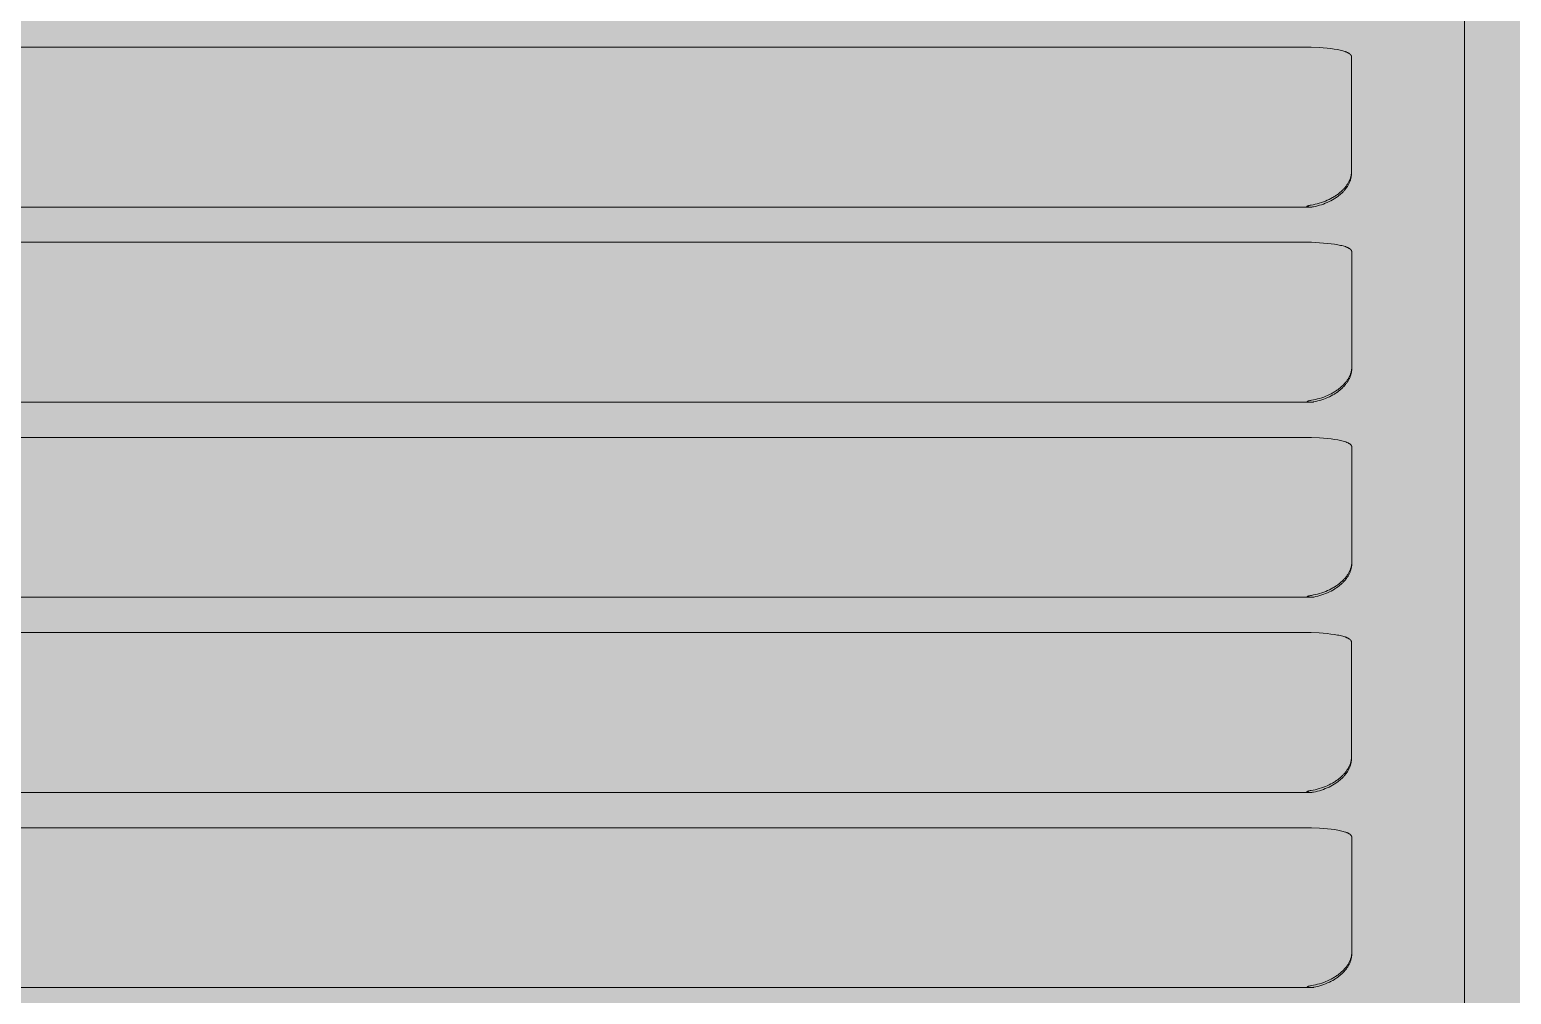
# Model space of a CAD drawing. Header units: millimetres. Extents: x 126 to 12547, y 1644 to 26714.
# Drawn here: x 1122.9 to 1217.8, y 25583.6 to 25645.4 of the extents above; entities that cross this region are included whole.
import ezdxf

# ---------------------------------------------------------------- set-up
doc = ezdxf.new("R2010")
doc.units = ezdxf.units.MM
doc.linetypes.add('CONTINUA', pattern=[0])
doc.layers.add('cono piramide', color=4, linetype='Continuous')
for name, color, linetype, lineweight in [('F_ARREDI_pareti', 1, 'Continuous', 0), ('F_INFISSI', 4, 'Continuous', 5), ('F_MINERAL WALL', 6, 'Continuous', 5), ('F_Tendaggio', 252, 'Continuous', 5), ('F_VETRO', 140, 'Continuous', 5)]:
    doc.layers.add(name, color=color, linetype=linetype, lineweight=lineweight)

# ---------------------------------------------------------------- blocks, each defined once
blk = doc.blocks.new('TENDAGGIO_infisso piccolo_prospetto_fronte')
at = {"layer": 'F_Tendaggio'}
for points in [[(734793.741, 513741.777), (734687.498, 513741.777)], [(734793.741, 513741.777), (734793.782, 513741.776), (734794.304, 513741.751), (734794.825, 513741.709), (734795.057, 513741.683), (734795.273, 513741.653), (734795.473, 513741.62), (734795.566, 513741.602), (734795.655, 513741.583), (734795.739, 513741.563), (734795.818, 513741.542), (734795.893, 513741.521), (734795.962, 513741.498), (734795.995, 513741.486), (734796.026, 513741.475), (734796.056, 513741.463), (734796.085, 513741.45), (734796.113, 513741.438), (734796.139, 513741.425), (734796.164, 513741.412), (734796.187, 513741.399), (734796.21, 513741.386), (734796.22, 513741.379), (734796.23, 513741.372), (734796.24, 513741.365), (734796.25, 513741.359), (734796.259, 513741.352), (734796.268, 513741.345), (734796.276, 513741.338), (734796.284, 513741.331), (734796.292, 513741.323), (734796.299, 513741.316), (734796.306, 513741.309), (734796.313, 513741.302), (734796.319, 513741.295), (734796.325, 513741.287), (734796.331, 513741.28), (734796.336, 513741.273), (734796.339, 513741.269), (734796.341, 513741.265), (734796.344, 513741.261), (734796.346, 513741.258), (734796.348, 513741.254), (734796.35, 513741.25), (734796.352, 513741.246), (734796.354, 513741.242), (734796.356, 513741.239), (734796.357, 513741.235), (734796.359, 513741.231), (734796.36, 513741.227), (734796.362, 513741.223), (734796.363, 513741.22), (734796.364, 513741.216), (734796.365, 513741.212), (734796.366, 513741.208), (734796.367, 513741.204), (734796.368, 513741.2), (734796.369, 513741.196), (734796.37, 513741.192), (734796.37, 513741.188), (734796.371, 513741.185), (734796.371, 513741.181), (734796.372, 513741.177), (734796.372, 513741.173), (734796.372, 513741.169), (734796.372, 513733.818), (734796.371, 513733.775), (734796.369, 513733.731), (734796.365, 513733.688), (734796.36, 513733.644), (734796.354, 513733.601), (734796.346, 513733.557), (734796.336, 513733.513), (734796.326, 513733.47), (734796.313, 513733.426), (734796.3, 513733.383), (734796.284, 513733.339), (734796.268, 513733.296), (734796.25, 513733.253), (734796.23, 513733.21), (734796.21, 513733.167), (734796.188, 513733.124), (734796.164, 513733.082), (734796.139, 513733.039), (734796.113, 513732.997), (734796.085, 513732.955), (734796.057, 513732.914), (734796.026, 513732.873), (734795.995, 513732.832), (734795.962, 513732.792), (734795.928, 513732.751), (734795.893, 513732.712), (734795.856, 513732.672), (734795.819, 513732.633), (734795.779, 513732.595), (734795.739, 513732.557), (734795.698, 513732.519), (734795.655, 513732.482), (734795.611, 513732.445), (734795.566, 513732.409), (734795.52, 513732.373), (734795.473, 513732.338), (734795.424, 513732.304), (734795.375, 513732.27), (734795.325, 513732.237), (734795.273, 513732.205), (734795.221, 513732.173), (734795.167, 513732.142), (734795.057, 513732.082), (734794.943, 513732.024), (734794.826, 513731.97), (734794.7, 513731.917), (734794.573, 513731.869), (734794.444, 513731.824), (734794.314, 513731.783), (734794.182, 513731.747), (734794.049, 513731.715), (734793.916, 513731.687), (734793.782, 513731.663)], [(734793.52, 513731.579), (734793.52, 513731.578), (734793.52, 513731.578), (734793.52, 513731.578), (734793.52, 513731.578), (734793.52, 513731.577), (734793.52, 513731.577), (734793.52, 513731.577), (734793.52, 513731.577), (734793.521, 513731.577), (734793.521, 513731.576), (734793.521, 513731.576), (734793.521, 513731.576), (734793.521, 513731.576), (734793.521, 513731.576), (734793.521, 513731.575), (734793.521, 513731.575), (734793.521, 513731.575), (734793.521, 513731.575), (734793.521, 513731.575), (734793.521, 513731.574), (734793.521, 513731.574), (734793.521, 513731.574), (734793.522, 513731.574), (734793.522, 513731.574), (734793.522, 513731.573), (734793.522, 513731.573), (734793.522, 513731.573), (734793.523, 513731.572), (734793.523, 513731.572), (734793.523, 513731.571), (734793.523, 513731.571), (734793.524, 513731.571), (734793.524, 513731.57), (734793.524, 513731.57), (734793.525, 513731.57), (734793.525, 513731.569), (734793.525, 513731.569), (734793.526, 513731.569), (734793.527, 513731.568), (734793.527, 513731.568), (734793.528, 513731.567), (734793.529, 513731.567), (734793.53, 513731.566), (734793.531, 513731.565), (734793.531, 513731.565), (734793.532, 513731.564), (734793.533, 513731.564), (734793.535, 513731.563), (734793.537, 513731.562), (734793.538, 513731.562), (734793.541, 513731.561), (734793.553, 513731.557), (734793.565, 513731.554), (734793.577, 513731.551), (734793.589, 513731.548), (734793.602, 513731.546), (734793.614, 513731.544), (734793.626, 513731.543), (734793.664, 513731.539), (734793.69, 513731.538), (734793.715, 513731.537), (734793.74, 513731.537), (734793.766, 513731.537), (734793.791, 513731.538), (734793.816, 513731.539), (734793.842, 513731.541), (734793.867, 513731.544), (734793.892, 513731.547), (734793.917, 513731.551), (734793.942, 513731.555), (734794.07, 513731.583), (734794.198, 513731.615), (734794.325, 513731.65), (734794.45, 513731.69), (734794.575, 513731.733), (734794.698, 513731.78), (734794.819, 513731.831), (734794.938, 513731.886), (734795.049, 513731.941), (734795.156, 513731.999), (734795.259, 513732.06), (734795.31, 513732.092), (734795.359, 513732.124), (734795.407, 513732.156), (734795.454, 513732.189), (734795.5, 513732.223), (734795.546, 513732.257), (734795.59, 513732.292), (734795.633, 513732.328), (734795.675, 513732.363), (734795.716, 513732.4), (734795.755, 513732.436), (734795.793, 513732.473), (734795.831, 513732.51), (734795.867, 513732.548), (734795.901, 513732.586), (734795.935, 513732.624), (734795.968, 513732.663), (734795.999, 513732.702), (734796.029, 513732.741), (734796.058, 513732.781), (734796.086, 513732.821), (734796.112, 513732.861), (734796.137, 513732.901), (734796.161, 513732.942), (734796.184, 513732.983), (734796.205, 513733.024), (734796.225, 513733.065), (734796.244, 513733.106), (734796.262, 513733.147), (734796.278, 513733.188), (734796.293, 513733.229), (734796.307, 513733.27), (734796.319, 513733.312), (734796.33, 513733.353), (734796.34, 513733.395), (734796.348, 513733.436), (734796.356, 513733.478), (734796.361, 513733.519), (734796.366, 513733.561), (734796.369, 513733.602), (734796.371, 513733.643), (734796.372, 513733.775)], [(734687.392, 513731.537), (734793.74, 513731.537)], [(734793.782, 513731.663), (734793.725, 513731.652), (734793.678, 513731.642), (734793.634, 513731.631), (734793.612, 513731.625), (734793.59, 513731.619), (734793.577, 513731.614), (734793.57, 513731.612), (734793.563, 513731.609), (734793.557, 513731.607), (734793.55, 513731.604), (734793.547, 513731.602), (734793.544, 513731.601), (734793.541, 513731.599), (734793.538, 513731.597), (734793.536, 513731.596), (734793.534, 513731.595), (734793.532, 513731.594), (734793.531, 513731.594), (734793.53, 513731.593), (734793.53, 513731.592), (734793.529, 513731.592), (734793.528, 513731.591), (734793.527, 513731.59), (734793.526, 513731.59), (734793.526, 513731.589), (734793.525, 513731.588), (734793.525, 513731.588), (734793.525, 513731.588), (734793.524, 513731.587), (734793.524, 513731.587), (734793.523, 513731.586), (734793.523, 513731.586), (734793.523, 513731.585), (734793.522, 513731.585), (734793.522, 513731.585), (734793.522, 513731.584), (734793.522, 513731.584), (734793.522, 513731.584), (734793.522, 513731.583), (734793.521, 513731.583), (734793.521, 513731.583), (734793.521, 513731.583), (734793.521, 513731.582), (734793.521, 513731.582), (734793.521, 513731.582), (734793.521, 513731.581), (734793.521, 513731.581), (734793.521, 513731.581), (734793.521, 513731.581), (734793.52, 513731.58), (734793.52, 513731.58), (734793.52, 513731.58), (734793.52, 513731.579), (734793.52, 513731.579), (734793.52, 513731.579), (734793.52, 513731.579)], [(734793.762, 513729.28), (734687.519, 513729.28)], [(734793.762, 513729.28), (734793.803, 513729.279), (734794.325, 513729.254), (734794.846, 513729.212), (734795.077, 513729.186), (734795.293, 513729.156), (734795.493, 513729.123), (734795.587, 513729.105), (734795.675, 513729.086), (734795.76, 513729.066), (734795.839, 513729.045), (734795.913, 513729.023), (734795.983, 513729.001), (734796.015, 513728.989), (734796.047, 513728.977), (734796.077, 513728.965), (734796.106, 513728.953), (734796.133, 513728.94), (734796.16, 513728.928), (734796.184, 513728.915), (734796.208, 513728.902), (734796.23, 513728.888), (734796.241, 513728.882), (734796.251, 513728.875), (734796.261, 513728.868), (734796.27, 513728.861), (734796.279, 513728.854), (734796.288, 513728.847), (734796.297, 513728.84), (734796.305, 513728.833), (734796.313, 513728.826), (734796.32, 513728.819), (734796.327, 513728.812), (734796.334, 513728.804), (734796.34, 513728.797), (734796.346, 513728.79), (734796.352, 513728.783), (734796.357, 513728.775), (734796.359, 513728.771), (734796.362, 513728.768), (734796.364, 513728.764), (734796.366, 513728.76), (734796.368, 513728.756), (734796.37, 513728.753), (734796.372, 513728.749), (734796.374, 513728.745), (734796.376, 513728.741), (734796.378, 513728.737), (734796.379, 513728.734), (734796.381, 513728.73), (734796.382, 513728.726), (734796.384, 513728.722), (734796.385, 513728.718), (734796.386, 513728.714), (734796.387, 513728.711), (734796.388, 513728.707), (734796.389, 513728.703), (734796.39, 513728.699), (734796.39, 513728.695), (734796.391, 513728.691), (734796.391, 513728.687), (734796.392, 513728.683), (734796.392, 513728.679), (734796.392, 513728.675), (734796.392, 513728.671), (734796.393, 513721.321), (734796.392, 513721.278), (734796.39, 513721.234), (734796.386, 513721.19), (734796.381, 513721.147), (734796.374, 513721.103), (734796.366, 513721.06), (734796.357, 513721.016), (734796.346, 513720.972), (734796.334, 513720.929), (734796.32, 513720.885), (734796.305, 513720.842), (734796.288, 513720.799), (734796.27, 513720.755), (734796.251, 513720.712), (734796.23, 513720.669), (734796.208, 513720.627), (734796.185, 513720.584), (734796.16, 513720.542), (734796.134, 513720.5), (734796.106, 513720.458), (734796.077, 513720.417), (734796.047, 513720.375), (734796.015, 513720.335), (734795.983, 513720.294), (734795.949, 513720.254), (734795.913, 513720.214), (734795.877, 513720.175), (734795.839, 513720.136), (734795.8, 513720.097), (734795.76, 513720.059), (734795.718, 513720.022), (734795.675, 513719.984), (734795.632, 513719.948), (734795.587, 513719.912), (734795.54, 513719.876), (734795.493, 513719.841), (734795.445, 513719.807), (734795.396, 513719.773), (734795.345, 513719.74), (734795.294, 513719.707), (734795.241, 513719.675), (734795.188, 513719.644), (734795.078, 513719.584), (734794.964, 513719.527), (734794.846, 513719.473), (734794.721, 513719.42), (734794.593, 513719.371), (734794.464, 513719.327), (734794.334, 513719.286), (734794.203, 513719.25), (734794.07, 513719.217), (734793.937, 513719.189), (734793.803, 513719.165)], [(734793.541, 513719.081), (734793.541, 513719.081), (734793.541, 513719.081), (734793.541, 513719.08), (734793.541, 513719.08), (734793.541, 513719.08), (734793.541, 513719.08), (734793.541, 513719.08), (734793.541, 513719.079), (734793.541, 513719.079), (734793.541, 513719.079), (734793.541, 513719.079), (734793.541, 513719.079), (734793.541, 513719.078), (734793.541, 513719.078), (734793.541, 513719.078), (734793.541, 513719.078), (734793.542, 513719.078), (734793.542, 513719.077), (734793.542, 513719.077), (734793.542, 513719.077), (734793.542, 513719.077), (734793.542, 513719.077), (734793.542, 513719.076), (734793.542, 513719.076), (734793.542, 513719.076), (734793.543, 513719.076), (734793.543, 513719.075), (734793.543, 513719.075), (734793.543, 513719.074), (734793.544, 513719.074), (734793.544, 513719.074), (734793.544, 513719.073), (734793.545, 513719.073), (734793.545, 513719.073), (734793.545, 513719.072), (734793.546, 513719.072), (734793.546, 513719.072), (734793.546, 513719.071), (734793.547, 513719.071), (734793.548, 513719.07), (734793.549, 513719.07), (734793.549, 513719.069), (734793.55, 513719.069), (734793.551, 513719.068), (734793.552, 513719.068), (734793.553, 513719.067), (734793.554, 513719.067), (734793.555, 513719.066), (734793.557, 513719.065), (734793.559, 513719.064), (734793.561, 513719.063), (734793.573, 513719.059), (734793.585, 513719.056), (734793.598, 513719.053), (734793.61, 513719.051), (734793.622, 513719.049), (734793.635, 513719.047), (734793.647, 513719.045), (734793.685, 513719.042), (734793.71, 513719.041), (734793.735, 513719.04), (734793.761, 513719.039), (734793.786, 513719.04), (734793.811, 513719.04), (734793.837, 513719.042), (734793.862, 513719.044), (734793.887, 513719.046), (734793.913, 513719.05), (734793.938, 513719.054), (734793.963, 513719.058), (734794.091, 513719.086), (734794.219, 513719.117), (734794.345, 513719.153), (734794.471, 513719.192), (734794.595, 513719.236), (734794.718, 513719.283), (734794.839, 513719.334), (734794.959, 513719.388), (734795.069, 513719.444), (734795.177, 513719.502), (734795.28, 513719.563), (734795.33, 513719.594), (734795.379, 513719.626), (734795.428, 513719.659), (734795.475, 513719.692), (734795.521, 513719.726), (734795.566, 513719.76), (734795.61, 513719.795), (734795.653, 513719.83), (734795.695, 513719.866), (734795.736, 513719.902), (734795.776, 513719.939), (734795.814, 513719.976), (734795.851, 513720.013), (734795.887, 513720.051), (734795.922, 513720.089), (734795.956, 513720.127), (734795.988, 513720.166), (734796.019, 513720.205), (734796.049, 513720.244), (734796.078, 513720.283), (734796.106, 513720.323), (734796.132, 513720.363), (734796.158, 513720.404), (734796.182, 513720.445), (734796.204, 513720.485), (734796.226, 513720.526), (734796.246, 513720.567), (734796.265, 513720.608), (734796.282, 513720.649), (734796.298, 513720.69), (734796.313, 513720.732), (734796.327, 513720.773), (734796.339, 513720.814), (734796.351, 513720.856), (734796.36, 513720.897), (734796.369, 513720.939), (734796.376, 513720.98), (734796.382, 513721.022), (734796.387, 513721.063), (734796.39, 513721.105), (734796.392, 513721.146), (734796.393, 513721.278)], [(734687.413, 513719.039), (734793.761, 513719.039)], [(734793.803, 513719.165), (734793.745, 513719.155), (734793.698, 513719.145), (734793.654, 513719.134), (734793.632, 513719.128), (734793.611, 513719.121), (734793.597, 513719.117), (734793.591, 513719.115), (734793.584, 513719.112), (734793.577, 513719.109), (734793.571, 513719.107), (734793.568, 513719.105), (734793.564, 513719.103), (734793.561, 513719.102), (734793.558, 513719.1), (734793.556, 513719.099), (734793.555, 513719.098), (734793.553, 513719.097), (734793.552, 513719.096), (734793.551, 513719.096), (734793.55, 513719.095), (734793.549, 513719.094), (734793.548, 513719.094), (734793.548, 513719.093), (734793.547, 513719.092), (734793.546, 513719.091), (734793.546, 513719.091), (734793.545, 513719.091), (734793.545, 513719.09), (734793.545, 513719.09), (734793.544, 513719.089), (734793.544, 513719.089), (734793.544, 513719.088), (734793.543, 513719.088), (734793.543, 513719.087), (734793.543, 513719.087), (734793.543, 513719.087), (734793.542, 513719.087), (734793.542, 513719.086), (734793.542, 513719.086), (734793.542, 513719.086), (734793.542, 513719.085), (734793.542, 513719.085), (734793.542, 513719.085), (734793.541, 513719.085), (734793.541, 513719.084), (734793.541, 513719.084), (734793.541, 513719.084), (734793.541, 513719.084), (734793.541, 513719.083), (734793.541, 513719.083), (734793.541, 513719.083), (734793.541, 513719.082), (734793.541, 513719.082), (734793.541, 513719.082), (734793.541, 513719.081), (734793.541, 513719.081)], [(734793.762, 513716.782), (734687.519, 513716.782)], [(734793.762, 513716.782), (734793.803, 513716.781), (734794.325, 513716.756), (734794.846, 513716.714), (734795.077, 513716.688), (734795.293, 513716.658), (734795.493, 513716.625), (734795.587, 513716.607), (734795.675, 513716.588), (734795.76, 513716.568), (734795.839, 513716.547), (734795.913, 513716.526), (734795.983, 513716.503), (734796.015, 513716.491), (734796.047, 513716.48), (734796.077, 513716.467), (734796.106, 513716.455), (734796.133, 513716.443), (734796.16, 513716.43), (734796.184, 513716.417), (734796.208, 513716.404), (734796.23, 513716.391), (734796.241, 513716.384), (734796.251, 513716.377), (734796.261, 513716.37), (734796.27, 513716.363), (734796.279, 513716.357), (734796.288, 513716.35), (734796.297, 513716.343), (734796.305, 513716.335), (734796.313, 513716.328), (734796.32, 513716.321), (734796.327, 513716.314), (734796.334, 513716.307), (734796.34, 513716.299), (734796.346, 513716.292), (734796.352, 513716.285), (734796.357, 513716.277), (734796.359, 513716.274), (734796.362, 513716.27), (734796.364, 513716.266), (734796.366, 513716.262), (734796.368, 513716.259), (734796.37, 513716.255), (734796.372, 513716.251), (734796.374, 513716.247), (734796.376, 513716.244), (734796.378, 513716.24), (734796.379, 513716.236), (734796.381, 513716.232), (734796.382, 513716.228), (734796.384, 513716.224), (734796.385, 513716.221), (734796.386, 513716.217), (734796.387, 513716.213), (734796.388, 513716.209), (734796.389, 513716.205), (734796.39, 513716.201), (734796.39, 513716.197), (734796.391, 513716.193), (734796.391, 513716.189), (734796.392, 513716.185), (734796.392, 513716.182), (734796.392, 513716.178), (734796.392, 513716.174), (734796.393, 513708.823), (734796.392, 513708.78), (734796.39, 513708.736), (734796.386, 513708.693), (734796.381, 513708.649), (734796.374, 513708.605), (734796.366, 513708.562), (734796.357, 513708.518), (734796.346, 513708.475), (734796.334, 513708.431), (734796.32, 513708.388), (734796.305, 513708.344), (734796.288, 513708.301), (734796.27, 513708.258), (734796.251, 513708.215), (734796.23, 513708.172), (734796.208, 513708.129), (734796.185, 513708.086), (734796.16, 513708.044), (734796.134, 513708.002), (734796.106, 513707.96), (734796.077, 513707.919), (734796.047, 513707.878), (734796.015, 513707.837), (734795.983, 513707.796), (734795.949, 513707.756), (734795.913, 513707.717), (734795.877, 513707.677), (734795.839, 513707.638), (734795.8, 513707.6), (734795.76, 513707.561), (734795.718, 513707.524), (734795.675, 513707.487), (734795.632, 513707.45), (734795.587, 513707.414), (734795.54, 513707.378), (734795.493, 513707.343), (734795.445, 513707.309), (734795.396, 513707.275), (734795.345, 513707.242), (734795.294, 513707.21), (734795.241, 513707.178), (734795.188, 513707.147), (734795.078, 513707.086), (734794.964, 513707.029), (734794.846, 513706.975), (734794.721, 513706.922), (734794.593, 513706.874), (734794.464, 513706.829), (734794.334, 513706.788), (734794.203, 513706.752), (734794.07, 513706.72), (734793.937, 513706.691), (734793.803, 513706.667)], [(734793.541, 513706.583), (734793.541, 513706.583), (734793.541, 513706.583), (734793.541, 513706.583), (734793.541, 513706.583), (734793.541, 513706.582), (734793.541, 513706.582), (734793.541, 513706.582), (734793.541, 513706.582), (734793.541, 513706.581), (734793.541, 513706.581), (734793.541, 513706.581), (734793.541, 513706.581), (734793.541, 513706.581), (734793.541, 513706.58), (734793.541, 513706.58), (734793.541, 513706.58), (734793.542, 513706.58), (734793.542, 513706.58), (734793.542, 513706.579), (734793.542, 513706.579), (734793.542, 513706.579), (734793.542, 513706.579), (734793.542, 513706.579), (734793.542, 513706.579), (734793.542, 513706.578), (734793.543, 513706.578), (734793.543, 513706.577), (734793.543, 513706.577), (734793.543, 513706.577), (734793.544, 513706.576), (734793.544, 513706.576), (734793.544, 513706.576), (734793.545, 513706.575), (734793.545, 513706.575), (734793.545, 513706.575), (734793.546, 513706.574), (734793.546, 513706.574), (734793.546, 513706.574), (734793.547, 513706.573), (734793.548, 513706.573), (734793.549, 513706.572), (734793.549, 513706.571), (734793.55, 513706.571), (734793.551, 513706.57), (734793.552, 513706.57), (734793.553, 513706.569), (734793.554, 513706.569), (734793.555, 513706.568), (734793.557, 513706.567), (734793.559, 513706.567), (734793.561, 513706.565), (734793.573, 513706.562), (734793.585, 513706.558), (734793.598, 513706.556), (734793.61, 513706.553), (734793.622, 513706.551), (734793.635, 513706.549), (734793.647, 513706.548), (734793.685, 513706.544), (734793.71, 513706.543), (734793.735, 513706.542), (734793.761, 513706.542), (734793.786, 513706.542), (734793.811, 513706.543), (734793.837, 513706.544), (734793.862, 513706.546), (734793.887, 513706.549), (734793.913, 513706.552), (734793.938, 513706.556), (734793.963, 513706.56), (734794.091, 513706.588), (734794.219, 513706.619), (734794.345, 513706.655), (734794.471, 513706.694), (734794.595, 513706.738), (734794.718, 513706.785), (734794.839, 513706.836), (734794.959, 513706.891), (734795.069, 513706.946), (734795.177, 513707.004), (734795.28, 513707.065), (734795.33, 513707.097), (734795.379, 513707.129), (734795.428, 513707.161), (734795.475, 513707.194), (734795.521, 513707.228), (734795.566, 513707.262), (734795.61, 513707.297), (734795.653, 513707.332), (734795.695, 513707.368), (734795.736, 513707.405), (734795.776, 513707.441), (734795.814, 513707.478), (734795.851, 513707.515), (734795.887, 513707.553), (734795.922, 513707.591), (734795.956, 513707.629), (734795.988, 513707.668), (734796.019, 513707.707), (734796.049, 513707.746), (734796.078, 513707.786), (734796.106, 513707.826), (734796.132, 513707.866), (734796.158, 513707.906), (734796.182, 513707.947), (734796.204, 513707.988), (734796.226, 513708.029), (734796.246, 513708.069), (734796.265, 513708.11), (734796.282, 513708.151), (734796.298, 513708.193), (734796.313, 513708.234), (734796.327, 513708.275), (734796.339, 513708.317), (734796.351, 513708.358), (734796.36, 513708.399), (734796.369, 513708.441), (734796.376, 513708.482), (734796.382, 513708.524), (734796.387, 513708.565), (734796.39, 513708.607), (734796.392, 513708.648), (734796.393, 513708.78)], [(734687.413, 513706.542), (734793.761, 513706.542)], [(734793.803, 513706.667), (734793.745, 513706.657), (734793.698, 513706.647), (734793.654, 513706.636), (734793.632, 513706.63), (734793.611, 513706.624), (734793.597, 513706.619), (734793.591, 513706.617), (734793.584, 513706.614), (734793.577, 513706.612), (734793.571, 513706.609), (734793.568, 513706.607), (734793.564, 513706.606), (734793.561, 513706.604), (734793.558, 513706.602), (734793.556, 513706.601), (734793.555, 513706.6), (734793.553, 513706.599), (734793.552, 513706.598), (734793.551, 513706.598), (734793.55, 513706.597), (734793.549, 513706.597), (734793.548, 513706.596), (734793.548, 513706.595), (734793.547, 513706.594), (734793.546, 513706.594), (734793.546, 513706.593), (734793.545, 513706.593), (734793.545, 513706.593), (734793.545, 513706.592), (734793.544, 513706.592), (734793.544, 513706.591), (734793.544, 513706.591), (734793.543, 513706.59), (734793.543, 513706.59), (734793.543, 513706.589), (734793.543, 513706.589), (734793.542, 513706.589), (734793.542, 513706.589), (734793.542, 513706.588), (734793.542, 513706.588), (734793.542, 513706.588), (734793.542, 513706.587), (734793.542, 513706.587), (734793.541, 513706.587), (734793.541, 513706.587), (734793.541, 513706.586), (734793.541, 513706.586), (734793.541, 513706.586), (734793.541, 513706.585), (734793.541, 513706.585), (734793.541, 513706.585), (734793.541, 513706.585), (734793.541, 513706.584), (734793.541, 513706.584), (734793.541, 513706.584), (734793.541, 513706.583)], [(734793.741, 513704.284), (734687.498, 513704.284)], [(734793.741, 513704.284), (734793.782, 513704.283), (734794.304, 513704.258), (734794.825, 513704.216), (734795.057, 513704.19), (734795.273, 513704.16), (734795.473, 513704.127), (734795.566, 513704.109), (734795.655, 513704.09), (734795.739, 513704.07), (734795.818, 513704.049), (734795.893, 513704.027), (734795.962, 513704.005), (734795.995, 513703.993), (734796.026, 513703.981), (734796.056, 513703.969), (734796.085, 513703.957), (734796.113, 513703.945), (734796.139, 513703.932), (734796.164, 513703.919), (734796.187, 513703.906), (734796.21, 513703.893), (734796.22, 513703.886), (734796.23, 513703.879), (734796.24, 513703.872), (734796.25, 513703.865), (734796.259, 513703.858), (734796.268, 513703.851), (734796.276, 513703.844), (734796.284, 513703.837), (734796.292, 513703.83), (734796.299, 513703.823), (734796.306, 513703.816), (734796.313, 513703.809), (734796.319, 513703.801), (734796.325, 513703.794), (734796.331, 513703.787), (734796.336, 513703.779), (734796.339, 513703.776), (734796.341, 513703.772), (734796.344, 513703.768), (734796.346, 513703.764), (734796.348, 513703.761), (734796.35, 513703.757), (734796.352, 513703.753), (734796.354, 513703.749), (734796.356, 513703.745), (734796.357, 513703.742), (734796.359, 513703.738), (734796.36, 513703.734), (734796.362, 513703.73), (734796.363, 513703.726), (734796.364, 513703.722), (734796.365, 513703.719), (734796.366, 513703.715), (734796.367, 513703.711), (734796.368, 513703.707), (734796.369, 513703.703), (734796.37, 513703.699), (734796.37, 513703.695), (734796.371, 513703.691), (734796.371, 513703.687), (734796.372, 513703.683), (734796.372, 513703.679), (734796.372, 513703.676), (734796.372, 513696.325), (734796.371, 513696.282), (734796.369, 513696.238), (734796.365, 513696.195), (734796.36, 513696.151), (734796.354, 513696.107), (734796.346, 513696.064), (734796.336, 513696.02), (734796.326, 513695.976), (734796.313, 513695.933), (734796.3, 513695.889), (734796.284, 513695.846), (734796.268, 513695.803), (734796.25, 513695.76), (734796.23, 513695.717), (734796.21, 513695.674), (734796.188, 513695.631), (734796.164, 513695.588), (734796.139, 513695.546), (734796.113, 513695.504), (734796.085, 513695.462), (734796.057, 513695.421), (734796.026, 513695.38), (734795.995, 513695.339), (734795.962, 513695.298), (734795.928, 513695.258), (734795.893, 513695.218), (734795.856, 513695.179), (734795.819, 513695.14), (734795.779, 513695.101), (734795.739, 513695.063), (734795.698, 513695.026), (734795.655, 513694.989), (734795.611, 513694.952), (734795.566, 513694.916), (734795.52, 513694.88), (734795.473, 513694.845), (734795.424, 513694.811), (734795.375, 513694.777), (734795.325, 513694.744), (734795.273, 513694.711), (734795.221, 513694.68), (734795.167, 513694.648), (734795.057, 513694.588), (734794.943, 513694.531), (734794.826, 513694.477), (734794.7, 513694.424), (734794.573, 513694.376), (734794.444, 513694.331), (734794.314, 513694.29), (734794.182, 513694.254), (734794.049, 513694.221), (734793.916, 513694.193), (734793.782, 513694.169)], [(734793.52, 513694.085), (734793.52, 513694.085), (734793.52, 513694.085), (734793.52, 513694.085), (734793.52, 513694.084), (734793.52, 513694.084), (734793.52, 513694.084), (734793.52, 513694.084), (734793.52, 513694.084), (734793.521, 513694.083), (734793.521, 513694.083), (734793.521, 513694.083), (734793.521, 513694.083), (734793.521, 513694.083), (734793.521, 513694.082), (734793.521, 513694.082), (734793.521, 513694.082), (734793.521, 513694.082), (734793.521, 513694.082), (734793.521, 513694.081), (734793.521, 513694.081), (734793.521, 513694.081), (734793.521, 513694.081), (734793.522, 513694.081), (734793.522, 513694.08), (734793.522, 513694.08), (734793.522, 513694.08), (734793.522, 513694.079), (734793.523, 513694.079), (734793.523, 513694.079), (734793.523, 513694.078), (734793.523, 513694.078), (734793.524, 513694.078), (734793.524, 513694.077), (734793.524, 513694.077), (734793.525, 513694.077), (734793.525, 513694.076), (734793.525, 513694.076), (734793.526, 513694.076), (734793.527, 513694.075), (734793.527, 513694.074), (734793.528, 513694.074), (734793.529, 513694.073), (734793.53, 513694.073), (734793.531, 513694.072), (734793.531, 513694.072), (734793.532, 513694.071), (734793.533, 513694.071), (734793.535, 513694.07), (734793.537, 513694.069), (734793.538, 513694.068), (734793.541, 513694.067), (734793.553, 513694.064), (734793.565, 513694.06), (734793.577, 513694.057), (734793.589, 513694.055), (734793.602, 513694.053), (734793.614, 513694.051), (734793.626, 513694.049), (734793.664, 513694.046), (734793.69, 513694.045), (734793.715, 513694.044), (734793.74, 513694.044), (734793.766, 513694.044), (734793.791, 513694.045), (734793.816, 513694.046), (734793.842, 513694.048), (734793.867, 513694.051), (734793.892, 513694.054), (734793.917, 513694.058), (734793.942, 513694.062), (734794.07, 513694.09), (734794.198, 513694.121), (734794.325, 513694.157), (734794.45, 513694.196), (734794.575, 513694.24), (734794.698, 513694.287), (734794.819, 513694.338), (734794.938, 513694.392), (734795.049, 513694.448), (734795.156, 513694.506), (734795.259, 513694.567), (734795.31, 513694.598), (734795.359, 513694.63), (734795.407, 513694.663), (734795.454, 513694.696), (734795.5, 513694.73), (734795.546, 513694.764), (734795.59, 513694.799), (734795.633, 513694.834), (734795.675, 513694.87), (734795.716, 513694.907), (734795.755, 513694.943), (734795.793, 513694.98), (734795.831, 513695.017), (734795.867, 513695.055), (734795.901, 513695.093), (734795.935, 513695.131), (734795.968, 513695.17), (734795.999, 513695.209), (734796.029, 513695.248), (734796.058, 513695.288), (734796.086, 513695.328), (734796.112, 513695.368), (734796.137, 513695.408), (734796.161, 513695.449), (734796.184, 513695.49), (734796.205, 513695.531), (734796.225, 513695.571), (734796.244, 513695.612), (734796.262, 513695.653), (734796.278, 513695.694), (734796.293, 513695.736), (734796.307, 513695.777), (734796.319, 513695.818), (734796.33, 513695.86), (734796.34, 513695.901), (734796.348, 513695.943), (734796.356, 513695.984), (734796.361, 513696.026), (734796.366, 513696.067), (734796.369, 513696.109), (734796.371, 513696.15), (734796.372, 513696.282)], [(734687.392, 513694.044), (734793.74, 513694.044)], [(734793.782, 513694.169), (734793.725, 513694.159), (734793.678, 513694.149), (734793.634, 513694.138), (734793.612, 513694.132), (734793.59, 513694.126), (734793.577, 513694.121), (734793.57, 513694.119), (734793.563, 513694.116), (734793.557, 513694.114), (734793.55, 513694.111), (734793.547, 513694.109), (734793.544, 513694.108), (734793.541, 513694.106), (734793.538, 513694.104), (734793.536, 513694.103), (734793.534, 513694.102), (734793.532, 513694.101), (734793.531, 513694.1), (734793.53, 513694.1), (734793.53, 513694.099), (734793.529, 513694.098), (734793.528, 513694.098), (734793.527, 513694.097), (734793.526, 513694.096), (734793.526, 513694.096), (734793.525, 513694.095), (734793.525, 513694.095), (734793.525, 513694.094), (734793.524, 513694.094), (734793.524, 513694.094), (734793.523, 513694.093), (734793.523, 513694.093), (734793.523, 513694.092), (734793.522, 513694.092), (734793.522, 513694.091), (734793.522, 513694.091), (734793.522, 513694.091), (734793.522, 513694.09), (734793.522, 513694.09), (734793.521, 513694.09), (734793.521, 513694.09), (734793.521, 513694.089), (734793.521, 513694.089), (734793.521, 513694.089), (734793.521, 513694.089), (734793.521, 513694.088), (734793.521, 513694.088), (734793.521, 513694.088), (734793.521, 513694.087), (734793.52, 513694.087), (734793.52, 513694.087), (734793.52, 513694.086), (734793.52, 513694.086), (734793.52, 513694.086), (734793.52, 513694.086), (734793.52, 513694.085)], [(734793.762, 513691.787), (734687.519, 513691.787)], [(734793.762, 513691.787), (734793.803, 513691.786), (734794.325, 513691.761), (734794.846, 513691.718), (734795.077, 513691.692), (734795.293, 513691.663), (734795.493, 513691.63), (734795.587, 513691.611), (734795.675, 513691.592), (734795.76, 513691.573), (734795.839, 513691.552), (734795.913, 513691.53), (734795.983, 513691.507), (734796.015, 513691.496), (734796.047, 513691.484), (734796.077, 513691.472), (734796.106, 513691.46), (734796.133, 513691.447), (734796.16, 513691.435), (734796.184, 513691.422), (734796.208, 513691.409), (734796.23, 513691.395), (734796.241, 513691.388), (734796.251, 513691.382), (734796.261, 513691.375), (734796.27, 513691.368), (734796.279, 513691.361), (734796.288, 513691.354), (734796.297, 513691.347), (734796.305, 513691.34), (734796.313, 513691.333), (734796.32, 513691.326), (734796.327, 513691.318), (734796.334, 513691.311), (734796.34, 513691.304), (734796.346, 513691.297), (734796.352, 513691.289), (734796.357, 513691.282), (734796.359, 513691.278), (734796.362, 513691.274), (734796.364, 513691.271), (734796.366, 513691.267), (734796.368, 513691.263), (734796.37, 513691.259), (734796.372, 513691.256), (734796.374, 513691.252), (734796.376, 513691.248), (734796.378, 513691.244), (734796.379, 513691.24), (734796.381, 513691.237), (734796.382, 513691.233), (734796.384, 513691.229), (734796.385, 513691.225), (734796.386, 513691.221), (734796.387, 513691.217), (734796.388, 513691.213), (734796.389, 513691.21), (734796.39, 513691.206), (734796.39, 513691.202), (734796.391, 513691.198), (734796.391, 513691.194), (734796.392, 513691.19), (734796.392, 513691.186), (734796.392, 513691.182), (734796.392, 513691.178), (734796.393, 513683.828), (734796.392, 513683.784), (734796.39, 513683.741), (734796.386, 513683.697), (734796.381, 513683.654), (734796.374, 513683.61), (734796.366, 513683.566), (734796.357, 513683.523), (734796.346, 513683.479), (734796.334, 513683.436), (734796.32, 513683.392), (734796.305, 513683.349), (734796.288, 513683.305), (734796.27, 513683.262), (734796.251, 513683.219), (734796.23, 513683.176), (734796.208, 513683.133), (734796.185, 513683.091), (734796.16, 513683.049), (734796.134, 513683.007), (734796.106, 513682.965), (734796.077, 513682.923), (734796.047, 513682.882), (734796.015, 513682.841), (734795.983, 513682.801), (734795.949, 513682.761), (734795.913, 513682.721), (734795.877, 513682.682), (734795.839, 513682.643), (734795.8, 513682.604), (734795.76, 513682.566), (734795.718, 513682.528), (734795.675, 513682.491), (734795.632, 513682.454), (734795.587, 513682.418), (734795.54, 513682.383), (734795.493, 513682.348), (734795.445, 513682.313), (734795.396, 513682.28), (734795.345, 513682.247), (734795.294, 513682.214), (734795.241, 513682.182), (734795.188, 513682.151), (734795.078, 513682.091), (734794.964, 513682.034), (734794.846, 513681.979), (734794.721, 513681.927), (734794.593, 513681.878), (734794.464, 513681.833), (734794.334, 513681.793), (734794.203, 513681.756), (734794.07, 513681.724), (734793.937, 513681.696), (734793.803, 513681.672)], [(734793.541, 513681.588), (734793.541, 513681.588), (734793.541, 513681.587), (734793.541, 513681.587), (734793.541, 513681.587), (734793.541, 513681.587), (734793.541, 513681.587), (734793.541, 513681.586), (734793.541, 513681.586), (734793.541, 513681.586), (734793.541, 513681.586), (734793.541, 513681.586), (734793.541, 513681.585), (734793.541, 513681.585), (734793.541, 513681.585), (734793.541, 513681.585), (734793.541, 513681.585), (734793.542, 513681.584), (734793.542, 513681.584), (734793.542, 513681.584), (734793.542, 513681.584), (734793.542, 513681.584), (734793.542, 513681.583), (734793.542, 513681.583), (734793.542, 513681.583), (734793.542, 513681.583), (734793.543, 513681.582), (734793.543, 513681.582), (734793.543, 513681.582), (734793.543, 513681.581), (734793.544, 513681.581), (734793.544, 513681.581), (734793.544, 513681.58), (734793.545, 513681.58), (734793.545, 513681.579), (734793.545, 513681.579), (734793.546, 513681.579), (734793.546, 513681.579), (734793.546, 513681.578), (734793.547, 513681.578), (734793.548, 513681.577), (734793.549, 513681.576), (734793.549, 513681.576), (734793.55, 513681.575), (734793.551, 513681.575), (734793.552, 513681.574), (734793.553, 513681.574), (734793.554, 513681.573), (734793.555, 513681.573), (734793.557, 513681.572), (734793.559, 513681.571), (734793.561, 513681.57), (734793.573, 513681.566), (734793.585, 513681.563), (734793.598, 513681.56), (734793.61, 513681.557), (734793.622, 513681.555), (734793.635, 513681.553), (734793.647, 513681.552), (734793.685, 513681.549), (734793.71, 513681.547), (734793.735, 513681.547), (734793.761, 513681.546), (734793.786, 513681.546), (734793.811, 513681.547), (734793.837, 513681.549), (734793.862, 513681.551), (734793.887, 513681.553), (734793.913, 513681.556), (734793.938, 513681.56), (734793.963, 513681.565), (734794.091, 513681.592), (734794.219, 513681.624), (734794.345, 513681.659), (734794.471, 513681.699), (734794.595, 513681.742), (734794.718, 513681.789), (734794.839, 513681.84), (734794.959, 513681.895), (734795.069, 513681.951), (734795.177, 513682.009), (734795.28, 513682.07), (734795.33, 513682.101), (734795.379, 513682.133), (734795.428, 513682.166), (734795.475, 513682.199), (734795.521, 513682.233), (734795.566, 513682.267), (734795.61, 513682.302), (734795.653, 513682.337), (734795.695, 513682.373), (734795.736, 513682.409), (734795.776, 513682.446), (734795.814, 513682.482), (734795.851, 513682.52), (734795.887, 513682.557), (734795.922, 513682.595), (734795.956, 513682.634), (734795.988, 513682.672), (734796.019, 513682.711), (734796.049, 513682.751), (734796.078, 513682.79), (734796.106, 513682.83), (734796.132, 513682.87), (734796.158, 513682.911), (734796.182, 513682.951), (734796.204, 513682.992), (734796.226, 513683.033), (734796.246, 513683.074), (734796.265, 513683.115), (734796.282, 513683.156), (734796.298, 513683.197), (734796.313, 513683.238), (734796.327, 513683.28), (734796.339, 513683.321), (734796.351, 513683.362), (734796.36, 513683.404), (734796.369, 513683.445), (734796.376, 513683.487), (734796.382, 513683.528), (734796.387, 513683.57), (734796.39, 513683.611), (734796.392, 513683.653), (734796.393, 513683.784)], [(734687.413, 513681.546), (734793.761, 513681.546)], [(734793.803, 513681.672), (734793.745, 513681.662), (734793.698, 513681.652), (734793.654, 513681.641), (734793.632, 513681.635), (734793.611, 513681.628), (734793.597, 513681.624), (734793.591, 513681.621), (734793.584, 513681.619), (734793.577, 513681.616), (734793.571, 513681.613), (734793.568, 513681.612), (734793.564, 513681.61), (734793.561, 513681.609), (734793.558, 513681.607), (734793.556, 513681.606), (734793.555, 513681.605), (734793.553, 513681.604), (734793.552, 513681.603), (734793.551, 513681.602), (734793.55, 513681.602), (734793.549, 513681.601), (734793.548, 513681.6), (734793.548, 513681.6), (734793.547, 513681.599), (734793.546, 513681.598), (734793.546, 513681.598), (734793.545, 513681.597), (734793.545, 513681.597), (734793.545, 513681.597), (734793.544, 513681.596), (734793.544, 513681.596), (734793.544, 513681.595), (734793.543, 513681.595), (734793.543, 513681.594), (734793.543, 513681.594), (734793.543, 513681.594), (734793.542, 513681.593), (734793.542, 513681.593), (734793.542, 513681.593), (734793.542, 513681.593), (734793.542, 513681.592), (734793.542, 513681.592), (734793.542, 513681.592), (734793.541, 513681.591), (734793.541, 513681.591), (734793.541, 513681.591), (734793.541, 513681.591), (734793.541, 513681.59), (734793.541, 513681.59), (734793.541, 513681.59), (734793.541, 513681.589), (734793.541, 513681.589), (734793.541, 513681.589), (734793.541, 513681.588), (734793.541, 513681.588), (734793.541, 513681.588)]]:
    blk.add_lwpolyline(points, dxfattribs=at)
blk = doc.blocks.new('INFISSO L.400 MM_prospetto_fronte')
at = {"layer": 'F_VETRO', "transparency": 33554579}
h = blk.add_hatch(color=153, dxfattribs=at)
h.dxf.hatch_style = 1
h.set_gradient(color1=(102, 153, 204), color2=(251, 252, 254), rotation=45, one_color=1, tint=0.994624)
h.paths.add_polyline_path([(-15858.477, 12715.626), (-16258.477, 12715.626), (-16258.477, 11495.626), (-15858.477, 11495.626)])
at = {"layer": 'F_INFISSI', "color": 41, "linetype": 'CONTINUA', "lineweight": 13, "ltscale": 0.25}
blk.add_lwpolyline([(-15858.477, 12715.626), (-16258.477, 12715.626), (-16258.477, 11495.626), (-15858.477, 11495.626)], close=True, dxfattribs=at)
blk = doc.blocks.new('RIV.to_pareti e soffitto_slider_armadiature_camera master_sez.......')
at = {"layer": 'F_INFISSI', "true_color": 0x636466}
h = blk.add_hatch(color=251, dxfattribs=at)
h.dxf.hatch_style = 1
h.paths.add_polyline_path([(734352.116, 514201.277), (734352.116, 512921.277), (734812.116, 512921.277), (734812.116, 514201.277)])
h.paths.add_polyline_path([(734382.116, 514171.277), (734782.116, 514171.277), (734782.116, 512951.277), (734382.116, 512951.277)], flags=16)
at = {"layer": 'F_MINERAL WALL', "true_color": 0x636466, "transparency": 33554559}
h = blk.add_hatch(dxfattribs=at)
h.set_pattern_fill('AR-SAND', color=251)
h.set_pattern_definition([(37.5, (2500, 0), (-1.6000313, 48.9413237), [0, -38.608, 0, -43.18, 0, -41.275]), (7.5, (2500, 0), (44.9523283, 71.68251), [0, -20.828, 0, -34.798, 0, -13.335]), (327.5, (2468.76, 0), (79.099237, 0.1437185), [0, -12.7, 0, -45.72, 0, -59.69]), (317.5, (2468.76, 0), (76.355645, 22.2929323), [0, -6.35, 0, -29.972, 0, -34.29])])
h.paths.add_polyline_path([(733693.124, 514601.278), (733693.124, 512521.278), (734878.124, 512521.278), (734878.124, 514601.278)])
h.paths.add_polyline_path([(734822.116, 514211.277), (734822.116, 512911.277), (734342.116, 512911.277), (734342.116, 514211.277)], flags=16)
at = {"layer": 'F_INFISSI', "color": 7}
blk.add_lwpolyline([(734382.116, 512951.277), (734782.116, 512951.277), (734782.116, 514171.277), (734382.116, 514171.277)], close=True, dxfattribs=at)
at = {"color": 1}
blk.add_blockref('INFISSO L.400 MM_prospetto_fronte', (750640.594, 501455.651), dxfattribs=at)
at = {"layer": 'cono piramide', "color": 2, "lineweight": 5}
blk.add_blockref('TENDAGGIO_infisso piccolo_prospetto_fronte', (-21.487, -10.001), dxfattribs=at)

msp = doc.modelspace()

# ---------------------------------------------------------------- block references
at = {"layer": 'F_ARREDI_pareti', "color": 2, "lineweight": 5}
msp.add_blockref('RIV.to_pareti e soffitto_slider_armadiature_camera master_sez.......', (-733567.336, -488087.481), dxfattribs=at)

doc.saveas('drawing.dxf')
